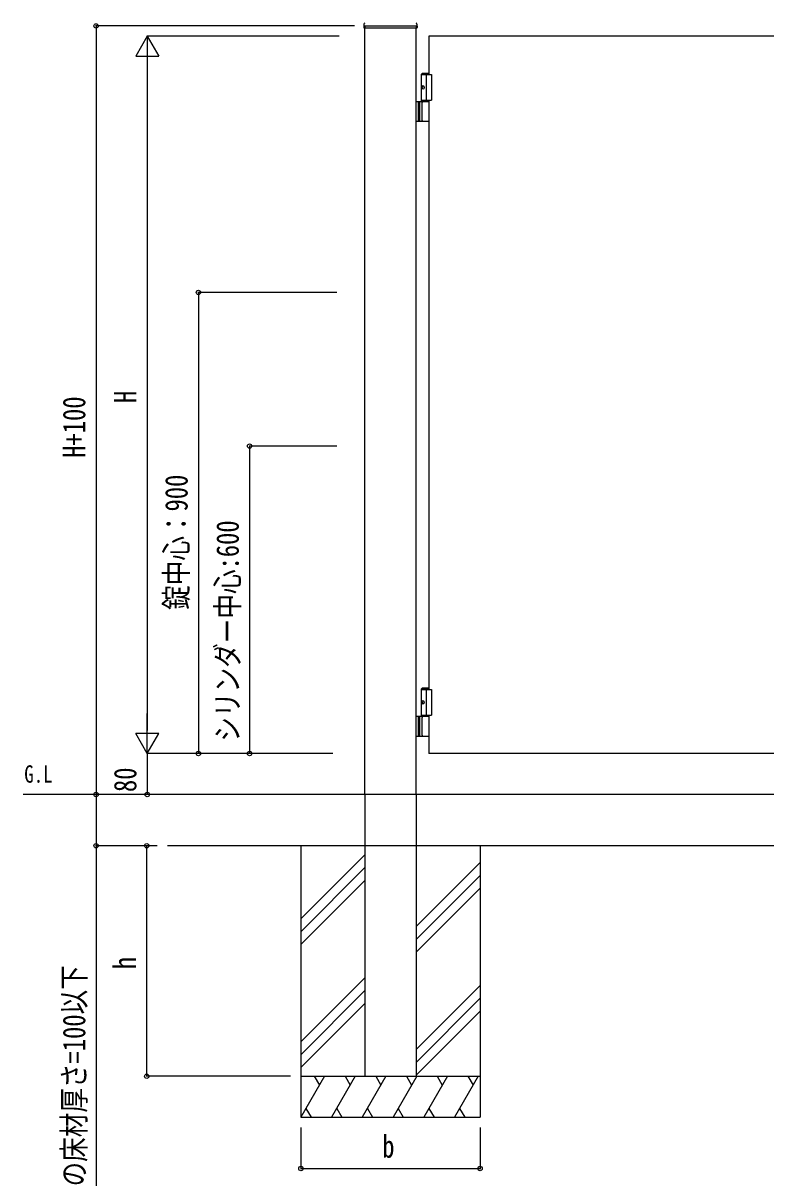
# Model space of a CAD drawing. Units: millimetres, scale not verified. Extents: x -4205 to 4205, y -2970 to 2970.
# Drawn here: x -1600 to -150, y -976 to 1278 of the extents above; entities that cross this region are included whole.
import ezdxf
from ezdxf.enums import TextEntityAlignment as Align

# ---------------------------------------------------------------- set-up
doc = ezdxf.new("R2010")
doc.units = ezdxf.units.MM
doc.header["$LTSCALE"] = 10
for name, color, linetype in [('0-2_USER1', 3, 'Continuous'), ('0-5_YKK_A1', 4, 'Continuous'), ('0-6_YKK_D', 6, 'Continuous')]:
    doc.layers.add(name, color=color, linetype=linetype)
doc.styles.add('ＭＳ ゴシック', font='')
doc.styles.get('ＭＳ ゴシック').set_extended_font_data('MS Gothic')

msp = doc.modelspace()

# ---------------------------------------------------------------- linework, layer by layer
at = {"layer": '0-5_YKK_A1'}
for p, q in [((-934.73, 1276.02), (-935.08, 1269.36)), ((-934.58, 1268.83), (-831.38, 1268.83)), ((-932.98, 1272.33), (-932.98, 1268.83)), ((-932.98, -227.67), (-932.98, 1268.83)), ((-832.98, -227.67), (-832.98, 1268.83)), ((-831.23, 1276.02), (-830.88, 1269.36)), ((-820.48, 1180.33), (-822.48, 1178.33)), ((-822.48, 1124.33), (-822.48, 1178.33)), ((-822.48, 1178.33), (-807.98, 1178.33)), ((-820.48, 1180.33), (-807.98, 1180.33)), ((-812.98, 1177.33), (-812.98, 1127.33)), ((-821.18, 1154.43), (-821.78, 1154.43)), ((-821.18, 1150.23), (-821.78, 1150.23)), ((-820.17, 1152.75), (-820.76, 1152.75)), ((-820.17, 1151.91), (-820.76, 1151.91)), ((-822.48, 1127.33), (-802.98, 1127.33)), ((-807.98, 1127.33), (-807.98, -22.67)), ((-807.98, 1124.33), (-832.98, 1124.33)), ((-828.98, 1124.33), (-828.98, 1086.33)), ((-826.48, 1124.33), (-826.48, 1086.33)), ((-820.79, 1087.83), (-820.79, 1122.83)), ((-832.98, 1086.33), (-807.98, 1086.33)), ((-820.48, -19.67), (-822.48, -21.67)), ((-822.48, -75.67), (-822.48, -21.67)), ((-822.48, -21.67), (-807.98, -21.67)), ((-820.48, -19.67), (-807.98, -19.67)), ((-812.98, -22.67), (-812.98, -72.67)), ((-821.18, -45.57), (-821.78, -45.57)), ((-821.18, -49.77), (-821.78, -49.77)), ((-820.17, -47.25), (-820.76, -47.25)), ((-820.17, -48.09), (-820.76, -48.09)), ((-807.98, -75.67), (-832.98, -75.67)), ((-828.98, -75.67), (-828.98, -113.67)), ((-826.48, -75.67), (-826.48, -113.67)), ((-822.48, -72.67), (-802.98, -72.67)), ((-820.79, -112.17), (-820.79, -77.17)), ((-807.98, -72.67), (-807.98, -147.67)), ((-832.98, -113.67), (-807.98, -113.67)), ((-7.98, -147.67), (-807.98, -147.67)), ((1373.02, -227.67), (-1600.45, -227.67)), ((-932.98, -227.67), (-932.98, -777.67)), ((-832.98, -227.67), (-832.98, -777.67)), ((1373.02, -327.67), (-1318.71, -327.67)), ((-1057.98, -327.67), (-1057.98, -857.67)), ((-707.98, -327.67), (-707.98, -857.67)), ((-932.98, -345.46), (-1057.98, -470.46)), ((-707.98, -360.46), (-832.98, -485.46)), ((-932.98, -370.46), (-1057.98, -495.46)), ((-932.98, -395.46), (-1057.98, -520.46)), ((-707.98, -385.46), (-832.98, -510.46)), ((-707.98, -410.46), (-832.98, -535.46)), ((-932.98, -585.46), (-1057.98, -710.46)), ((-707.98, -600.46), (-832.98, -725.46)), ((-932.98, -610.46), (-1057.98, -735.46)), ((-707.98, -625.46), (-832.98, -750.46)), ((-932.98, -635.46), (-1057.98, -760.46)), ((-707.98, -650.46), (-832.98, -775.46)), ((-1057.98, -777.67), (-707.98, -777.67)), ((-1011.79, -777.67), (-1057.98, -857.67)), ((-1031.79, -777.67), (-1021.79, -794.99)), ((-951.79, -777.67), (-997.98, -857.67)), ((-971.79, -777.67), (-961.79, -794.99)), ((-891.79, -777.67), (-937.98, -857.67)), ((-932.98, -777.67), (-832.98, -777.67)), ((-911.79, -777.67), (-901.79, -794.99)), ((-831.79, -777.67), (-877.98, -857.67)), ((-851.79, -777.67), (-841.79, -794.99)), ((-771.79, -777.67), (-817.98, -857.67)), ((-791.79, -777.67), (-781.79, -794.99)), ((-711.79, -777.67), (-757.98, -857.67)), ((-731.79, -777.67), (-721.79, -794.99)), ((-1047.98, -840.35), (-1037.98, -857.67)), ((-987.98, -840.35), (-977.98, -857.67)), ((-927.98, -840.35), (-917.98, -857.67)), ((-867.98, -840.35), (-857.98, -857.67)), ((-807.98, -840.35), (-797.98, -857.67)), ((-747.98, -840.35), (-737.98, -857.67)), ((-1057.98, -857.67), (-707.98, -857.67))]:
    msp.add_line(p, q, dxfattribs=at)
for points in [[(-932.98, 1272.33), (-832.98, 1272.33), (-832.98, 1268.83)], [(-7.98, 1252.33), (-807.98, 1252.33), (-807.98, 1177.33)], [(-822.48, 1177.33), (-802.98, 1177.33), (-802.98, 1127.33)], [(-821.89, 1153.59), (-821.92, 1153.43), (-821.96, 1153.27), (-822.03, 1153.12), (-822.11, 1153), (-822.21, 1152.89), (-822.27, 1152.84)], [(-822.27, 1151.82), (-822.21, 1151.77), (-822.11, 1151.66), (-822.03, 1151.54), (-821.96, 1151.39), (-821.92, 1151.23), (-821.89, 1151.07)], [(-820.76, 1152.75), (-820.87, 1152.77), (-820.98, 1152.81), (-821.08, 1152.89), (-821.17, 1153), (-821.24, 1153.12), (-821.28, 1153.27), (-821.3, 1153.43), (-821.3, 1153.59)], [(-821.3, 1151.07), (-821.3, 1151.23), (-821.28, 1151.39), (-821.24, 1151.54), (-821.17, 1151.66), (-821.08, 1151.77), (-820.98, 1151.85), (-820.87, 1151.89), (-820.76, 1151.91)], [(-822.48, -22.67), (-802.98, -22.67), (-802.98, -72.67)], [(-821.89, -46.41), (-821.92, -46.57), (-821.96, -46.73), (-822.03, -46.88), (-822.11, -47), (-822.21, -47.11), (-822.27, -47.16)], [(-822.27, -48.18), (-822.21, -48.23), (-822.11, -48.34), (-822.03, -48.46), (-821.96, -48.61), (-821.92, -48.77), (-821.89, -48.93)], [(-820.76, -47.25), (-820.87, -47.23), (-820.98, -47.19), (-821.08, -47.11), (-821.17, -47), (-821.24, -46.88), (-821.28, -46.73), (-821.3, -46.57), (-821.3, -46.41)], [(-821.3, -48.93), (-821.3, -48.77), (-821.28, -48.61), (-821.24, -48.46), (-821.17, -48.34), (-821.08, -48.23), (-820.98, -48.15), (-820.87, -48.11), (-820.76, -48.09)]]:
    msp.add_lwpolyline(points, dxfattribs=at)
for centre, radius, start, end in [((-934.58, 1269.33), 0.5, 177, 270), ((-932.73, 1275.91), 2, 99.00123, 177), ((-833.23, 1275.91), 2, 3, 80.99877), ((-831.38, 1269.33), 0.5, 270, 3), ((-819.29, 1122.83), 1.5, 90, 180), ((-819.29, 1087.83), 1.5, 180, 270), ((-819.29, -77.17), 1.5, 90, 180), ((-819.29, -112.17), 1.5, 180, 270)]:
    msp.add_arc(centre, radius, start, end, dxfattribs=at)
for centre in [(-819.82, 1152.33), (-819.82, -47.67)]:
    msp.add_ellipse(centre, major_axis=(0, -3.5), ratio=0.707107, dxfattribs=at)
for centre, start_param, end_param in [((-815.59, 1152.33), 1.3352921, 1.4303349), ((-815.59, 1152.33), 1.7112577, 1.8063006), ((-815, 1152.33), 1.3352921, 1.4303349), ((-815, 1152.33), 1.7112577, 1.8063006), ((-813.81, 1152.33), 1.5241127, 1.6174799), ((-815.59, -47.67), 1.3352921, 1.4303349), ((-815.59, -47.67), 1.7112577, 1.8063006), ((-815, -47.67), 1.3352921, 1.4303349), ((-815, -47.67), 1.7112577, 1.8063006), ((-813.81, -47.67), 1.5241127, 1.6174799)]:
    msp.add_ellipse(centre, major_axis=(0, 9), ratio=0.707107, start_param=start_param, end_param=end_param, dxfattribs=at)
at = {"layer": '0-6_YKK_D'}
for p, q in [((-952.98, 1272.33), (-1458.83, 1272.33)), ((-1457.83, 1272.33), (-1457.83, -227.67)), ((-1358, 1252.33), (-1380.5, 1213.36)), ((-982.98, 1252.33), (-1359, 1252.33)), ((-1358, 1252.33), (-1335.5, 1213.36)), ((-1358, 1252.33), (-1358, 1174.39)), ((-1380.5, 1213.36), (-1335.5, 1213.36)), ((-1358, 1207.33), (-1358, -102.67)), ((-988.06, 752.33), (-1259, 752.33)), ((-1258, 752.33), (-1258, -147.67)), ((-988.06, 452.33), (-1159, 452.33)), ((-1158, 452.33), (-1158, -147.67)), ((-1358, -147.67), (-1358, -69.73)), ((-1358, -147.67), (-1380.5, -108.7)), ((-1335.5, -108.7), (-1380.5, -108.7)), ((-1358, -147.67), (-1335.5, -108.7)), ((-995.47, -147.67), (-1359, -147.67)), ((-995.47, -147.67), (-1359, -147.67)), ((-1358, -147.67), (-1358, -227.67)), ((-995.47, -147.67), (-1259, -147.67)), ((-995.47, -147.67), (-1159, -147.67)), ((-1082.62, -227.67), (-1458.83, -227.67)), ((-1402.16, -227.67), (-1458.83, -227.67)), ((-1252.98, -227.67), (-1359, -227.67)), ((-1338.71, -327.67), (-1458.83, -327.67)), ((-1359, -777.66), (-1359, -327.67)), ((-1077.97, -777.66), (-1360, -777.66)), ((-1058, -877.67), (-1058, -958.67)), ((-708, -877.67), (-708, -958.67)), ((-1058, -957.67), (-708, -957.67))]:
    msp.add_line(p, q, dxfattribs=at)
msp.add_lwpolyline([(-1457.83, -227.67), (-1457.83, -327.67), (-1457.83, -1480.67)], dxfattribs=at)
for centre in [(-1457.83, 1272.33), (-1258, 752.33), (-1158, 452.33), (-1258, -147.67), (-1158, -147.67), (-1457.83, -227.67), (-1457.83, -227.67), (-1358, -227.67), (-1457.83, -327.67), (-1359, -327.67), (-1359, -777.66), (-1058, -957.67), (-708, -957.67)]:
    msp.add_circle(centre, 4.25, dxfattribs=at)

# ---------------------------------------------------------------- texts
at = {"layer": '0-2_USER1', "style": 'ＭＳ ゴシック', "width": 0.8}
msp.add_text('G.L', height=33.99, dxfattribs=at).set_placement((-1598.18, -214.84), align=Align.BOTTOM_LEFT)
at = {"layer": '0-6_YKK_D', "style": 'ＭＳ ゴシック', "width": 0.8}
for s, p in [('H+100', (-1465.83, 429.53)), ('H', (-1366, 536.33)), ('錠中心：900', (-1266, 132.73)), ('シリンダー中心:600', (-1166, -124.47)), ('80', (-1366, -222.87)), ('h', (-1367, -568.67)), ('インターロッキング等の床材厚さ=100以下', (-1465.83, -1472.67))]:
    msp.add_text(s, height=43.99, rotation=90, dxfattribs=at).set_placement(p, align=Align.BOTTOM_LEFT)
msp.add_text('b', height=43.99, dxfattribs=at).set_placement((-899, -949.67), align=Align.BOTTOM_LEFT)

doc.saveas('drawing.dxf')
